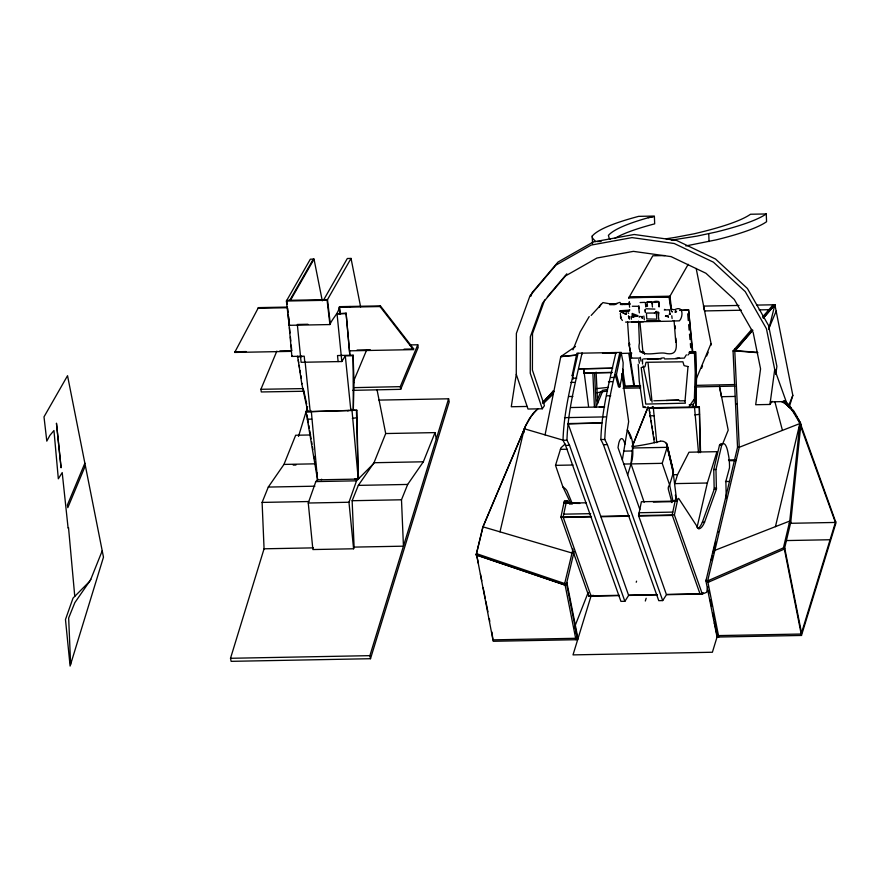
<?xml version="1.0" encoding="UTF-8"?>
<svg xmlns="http://www.w3.org/2000/svg" width="880" height="880" viewBox="0 0 880 880"><rect width="100%" height="100%" fill="white"/><g stroke="black" fill="none" stroke-linecap="round" stroke-linejoin="round"><path stroke-width="1.32" d="M527.131 406.45L511.28 406.747L516.274 374.385L516.373 333.41L530.057 295.658L555.885 265.144L591.118 245.091L632.027 237.611L674.278 243.518L713.394 262.163L745.228 291.599L766.425 328.68L774.719 369.501L786.181 401.555L770.319 401.852M353.1 355.168L353.309 410.234L354.013 382.404L353.1 355.168L337.513 355.553L338.118 361.592M695.585 351.769L695.794 406.824L696.509 378.994L695.585 351.769L689.425 351.879M612.26 372.548L583.792 373.087L583.737 368.852M583.869 370.359L588.544 406.362M652.454 307.01L651.838 302.291L647.042 302.302M657.096 594.891L628.639 595.43L624.877 601.304L620.928 601.381L565.587 445.412L563.013 440.264C563.893 410.487 571.626 381.997 578.083 353.243M624.877 601.304L569.536 445.335L566.962 440.198C567.842 410.41 575.575 381.92 582.032 353.166L582.175 353.694M707.707 586.927L706.64 592.306L702.317 594.033L666.468 594.715L662.706 600.589L658.757 600.666L603.427 444.697L600.853 439.549C601.733 409.772 609.466 381.282 615.923 352.528L615.923 352.528M662.706 600.589L607.376 444.62L604.791 439.483C605.682 409.695 613.415 381.205 619.861 352.451M553.784 391.644L545.061 434.874M672.914 500.874L669.614 484.924L662.211 463.331L667.117 447.337C668.327 444.037 664.884 441.177 661.815 441.1A5.016 3.267 -13.4 0 0 660.495 441.221M671.946 502.623L668.415 489.588A13.464 7.854 9.2 0 1 669.614 484.924L673.431 472.307L672.87 469.491M630.74 438.581A40.997 29.997 60.8 0 0 627.297 429.891A25.63 24.585 56.4 0 1 632.181 450.967L631.026 463.914L627.649 474.936M785.213 401.962L793.661 411.026L800.712 423.357L799.832 423.577L789.767 521.037L783.42 547.888L707.652 580.888L705.925 580.921L717.046 637.054L801.482 635.459L836 522.808L800.844 424.743L792.77 411.257L784.003 401.115M801.482 635.459L784.388 549.109L790.779 522.203L800.844 424.743L800.514 425.799L835.395 522.445L789.294 523.325M621.533 304.436L619.861 302.39L613.437 304.436L602.899 302.599L591.162 315.447M516.274 374.385L528.011 409.035L542.289 408.771L530.255 373.241L530.343 336.732L542.542 303.094L565.554 275.891L596.948 258.027L633.402 251.361L671.055 256.619L705.914 273.24L734.283 299.464L753.17 332.519L760.562 368.885L755.689 404.734L769.967 404.459L774.719 369.501M775.786 374.44L776.886 366.366L768.581 325.556L747.395 288.464L715.55 259.039L676.434 240.383L634.183 234.487L593.274 241.956L558.041 262.02L532.213 292.534L530.849 296.307M672.848 512.105L639.221 512.743L638.704 516.032L672.331 515.405M622.347 459.888L628.661 421.63L621.819 373.703M543.356 402.127L552.926 391.347L553.773 391.765L560.78 356.62L575.487 346.478M697.994 528.407A54.065 13.068 88.9 0 0 702.361 522.214L714.186 489.291L713.757 469.535L719.488 445.214A21.648 5.225 88.9 0 1 721.259 443.718L721.875 443.806M702.317 594.033L674.399 514.91L677.765 499.114A5.951 1.441 88.9 0 1 678.931 498.817L698.643 528.88A54.065 13.068 88.9 0 0 704.572 522.181L716.408 489.247L715.979 469.491L721.71 445.17A21.648 5.225 88.9 0 1 723.481 443.674L724.097 443.762A21.648 5.225 88.9 0 1 725.89 445.775L726.451 446.996A21.648 5.225 88.9 0 1 728.277 454.179A16.401 3.96 88.9 0 1 729.146 459.36L729.256 460.515A16.401 3.96 88.9 0 1 729.509 467.775L725.879 481.25L726.242 498.498M619.311 595.606L588.841 596.178L560.923 517.055L564.289 501.259A5.951 1.441 88.9 0 1 565.455 500.962L567.677 500.929L569.866 504.262M567.677 500.929A5.951 1.441 88.9 0 0 566.5 501.215L563.134 517.011L591.063 596.134L593.219 595.276M699.996 593.78L666.369 594.418L638.55 515.592L641.399 501.743L677.248 501.072M676.313 498.498A5.951 1.441 88.9 0 0 675.543 499.158L672.177 514.954L700.095 594.077L703.34 592.779M573.188 379.126L572.176 375.441L576.851 353.265L621.104 352.429L623.161 362.813L622.853 372.35L619.784 386.903L618.552 386.936L615.186 374.627L616.429 374.605L619.784 386.903M616.429 374.605L621.104 352.429M800.569 425.964L800.844 424.743L799.59 430.023M696.993 527.571L707.344 483.01L716.947 451.682L688.996 452.21L677.534 474.628L674.784 483.615L707.344 483.01M564.344 584.826L564.663 583.759L565.444 584.023L565.125 585.09L476.168 554.873L482.955 526.834L525.8 425.491L531.245 416.196L536.976 409.53M476.168 554.873L482.955 526.834L572.044 553.036M523.314 432.619L524.986 426.921L529.166 418.979L533.896 412.489L537.856 408.936M499.994 531.85L524.304 428.582M564.487 584.353L572.99 549.076M574.134 551.485L566.544 583.55L577.665 639.683L493.218 641.278L476.454 553.872M751.718 329.428L733.051 350.9L737.539 447.304L705.925 580.921L706.255 579.854M718.773 637.021L707.652 580.888L739.266 447.271L734.778 350.867L752.554 330.429M708.664 582.043L707.652 580.888M775.445 526.647L799.832 423.577L800.701 423.368M638.176 364.331L639.276 381.315L643.082 407.033L645.634 407.506M571.197 504.262L562.914 486.948L555.522 465.344L560.912 447.865L565.114 444.037M768.713 329.428L774.884 304.755L756.756 305.096M711.238 559.889L712.217 556.039M712.855 553.465L715.77 541.893M74.767 596.354L68.519 527.615L68.112 528.176L62.205 472.582L58.333 478.797L53.955 430.54L49.885 435.38L46.805 441.122L44 416.867L67.54 375.705L103.477 557.161L70.103 666.05L65.472 619.52L73.04 598.092L89.364 581.658M378.917 400.103L448.602 398.794L449.207 401.852L370.502 658.713L231.121 661.342L230.516 658.284L264.066 548.801L262.108 502.414L268.29 487.069L283.965 464.42L295.658 435.248L310.739 434.962M298.507 436.403L307.637 406.604M352.704 355.751L345.301 355.894L350.834 410.278L351.175 409.167M353.595 548.779L354.101 547.107L352.143 500.72L358.325 485.375L374.011 462.726L423.346 461.791L435.039 432.608L385.704 433.543L373.67 463.562L356.532 480.821L348.964 502.249L353.595 548.779L312.884 549.549L308.264 503.019L315.821 481.591L317.955 479.292M370.502 658.713L369.897 655.655L448.602 398.794M523.831 429.935L523.93 432.674M591.217 595.463L573.012 654.885L712.393 652.245L717.365 635.987L716.298 630.597M652.971 406.527L652.619 407.649L653.015 407.066L650.155 407.693M636.24 582.241L636.57 581.174M693.055 404.162L693.33 406.879L693.671 405.757M645.326 601.018L646.162 598.279M790.988 407.627L789.261 407.022L792.825 395.351L774.884 304.755L763.268 318.109M708.95 581.042L707.96 582.395L784.432 549.043L784.707 548.042L801.526 632.962M835.714 521.389L801.196 634.029L718.487 635.591M322.289 300.85L314.028 259.127L310.332 259.193L286.396 301.037L289.201 325.325L329.912 324.555C332.563 318.087 338.327 313.742 339.559 306.658L380.402 305.888L413.732 348.964L413.347 349.624L349.591 350.834M544.698 299.959L532.499 333.597L532.411 370.117L544.445 405.636L542.289 408.771M572.979 349.822L580.162 331.958L589.204 316.569M620.026 310.761L629.618 310.068M620.697 317.57L620.521 316.525L620.609 317.746M574.97 626.065L588.181 592.471M715.154 621.368L714.351 623.425L714.703 622.523M102.212 550.825L90.519 579.997L74.844 602.646L68.662 617.991L70.62 664.378M632.401 446.028L648.142 406.78L632.137 446.842M722.678 443.905L728.2 430.144L719.499 386.232M788.304 406.615L792.825 395.351M354.101 547.107L403.447 546.172L401.489 499.785L407.671 484.44L423.346 461.791M701.514 368.379L702.537 365.893M706.662 355.971L708.213 352.253M84.865 463.199L67.397 504.988L67.804 507.661L85.36 465.663M303.743 391.259L261.305 391.952L260.898 389.29L276.848 351.12M353.529 381.381L366.762 349.723M352.66 390.357L400.686 389.323L400.279 386.65L417.78 344.784L409.552 344.938M400.686 389.323L418.187 347.457L417.78 344.784M607.288 389.477L602.129 390.412L602.36 391.963L596.145 406.835L594.572 406.505M596.959 400.807L600.633 391.996L607.519 391.028M695.607 380.49L711.051 343.541M735.68 403.832L737.407 403.799M768.823 328.658L776.149 311.135M482.526 528.022L523.941 429.979M291.291 351.362L234.674 352.44L258.423 307.626L287.485 307.076M599.258 307.274L600.908 304.227M289.201 325.325L289.586 324.621M672.782 320.441L672.397 321.156L631.697 321.926M664.741 309.331L664.312 309.991L669.086 309.793M289.74 300.3L313.291 259.138M290.488 300.289L314.028 259.127M323.785 299.662L347.325 258.5L351.032 258.423L360.624 306.889M329.912 324.555L327.107 300.267L351.032 258.423M671.154 310.354L669.592 296.857L688.215 264.297M89.848 580.976L90.794 579.315M639.045 316.987L639.43 316.371M258.423 307.626L258.027 308.286L287.1 307.736M234.674 352.44L235.059 351.78L246.048 351.571M349.624 307.12L350.009 306.46M339.955 314.138L339.174 307.318L380.017 306.548L380.402 305.888M297.418 325.358L301.114 362.296L341.814 361.526L345.301 355.894M686.356 354.816L684.31 358.116L677.523 358.248M308.066 410.509L307.67 411.092L301.818 383.966L297.594 356.224M301.818 383.966L302.214 383.383M310.53 410.465L310.134 411.048L305.151 362.098M353.617 382.987L354.013 382.404M350.834 410.278L353.705 409.651M696.113 379.577L696.509 378.994M693.33 406.879L696.19 406.241M769.967 404.459L772.123 401.335M288.112 314.193L291.874 356.422L304.216 356.191L304.81 362.23M291.874 356.422L292.27 355.85M300.509 356.257L300.905 355.685M341.814 361.526L337.051 313.841L346.082 313.104L349.855 355.322L346.082 313.104M341.22 355.487L341.616 354.915M679.536 310.431L688.567 309.694L692.736 351.351L689.876 351.967M692.34 351.923L688.567 309.694M689.337 406.131L693.924 399.553M306.053 411.763L356.851 410.245L358.259 479.072L317.559 479.842L306.053 411.763L356.851 410.245M311.3 411.114L317.559 479.842M307.714 418.66L307.307 419.21L311.63 419.133M347.908 410.971L348.304 410.41M352 410.344L358.259 479.072L356.455 410.806M357.049 417.725L352.33 418.363M321.255 479.776L321.651 479.215M354.563 479.149L358.655 478.522L357.742 469.073M654.357 442.761L648.945 407.792L699.347 406.846L700.546 452.144M694.496 406.934L698.511 452.738M700.139 452.705L699.347 406.846M699.545 414.315L694.826 414.964M547.349 296.824L566.83 273.812M752.84 330.231L735.218 350.614L757.427 352.374M763.422 318.01L774.884 304.755M762.443 317.108L773.157 304.788M542.421 402.919L553.553 391.116M689.59 353.221L687.918 355.08M542.674 402.897L552.651 392.106M543.653 402.116L553.762 391.226M592.548 243.782L592.24 235.994L593.89 234.355A780.241 65.351 -2.3 0 1 633.072 217.877L638.616 216.359L654.368 216.062L648.307 217.712A764.093 63.998 -2.3 0 0 608.377 235.411L609.257 238.381A98.087 8.217 -2.3 0 0 610.379 239.206M543.664 403.315L553.333 393.954M679.8 320.32C683.034 316.69 683.507 305.602 675.323 309.375C675.95 309.694 671.297 310.167 670.835 308.242L669.02 297.143L629.266 297.627L628.65 298.353M661.034 358.952L647.757 359.26M640.112 302.555L644.886 302.357M685.828 245.949L716.32 239.833A780.241 65.351 -2.3 0 0 764.313 223.19L766.568 221.738L766.26 213.95L764.005 215.402A780.241 65.351 -2.3 0 1 716.012 232.045L696.894 236.115L671.33 240.141M675.939 358.204L679.602 358.182M588.841 596.178L590.997 595.32M799.832 423.577L739.266 447.271L737.539 447.304M714.879 550.341L789.767 521.037L790.779 522.203M789.261 407.022L790.944 407.605L790.064 407.814L783.255 401.137M790.625 408.474L791.516 408.254M791.714 409.849L792.605 409.618M792.77 411.257L793.661 411.026M793.782 412.687L794.673 412.467M794.772 414.161L795.652 413.941M795.707 415.668L796.598 415.437M796.62 417.197L797.5 416.966M797.478 418.748L798.369 418.528M798.303 420.343L799.194 420.112M799.084 421.949L799.975 421.729M660.473 441.221L653.631 442.849A164.395 107.063 -13.4 0 1 637.879 445.819L633.93 446.402M733.051 350.9L735.647 350.658M789.173 406.945L790.141 406.802M597.003 392.843L600.633 391.996M670.175 314.182L669.141 314.237L670.296 314.138M648.307 217.712L654.39 216.59L654.676 223.85A764.093 63.998 -2.3 0 0 614.647 238.491M577.005 354.926L560.78 356.62L577.071 355.113M596.442 388.597L608.432 387.376M660.176 358.446L661.408 358.402M665.401 316.206L667.953 316.646M620.378 353.463L628.771 353.221L633.842 386.056L625.174 386.243L622.677 369.193M666.226 400.466L679.008 400.103L653.796 400.785M639.474 316.8C642.84 314.82 642.422 321.673 642.191 316.393M631.796 353.144L629.431 353.21L634.535 386.045L640.64 385.913M660.187 320.782L646.525 321.112M625.603 322.113L643.533 321.706M673.838 320.98L679.492 320.837M647.361 301.719L652.025 301.631L652.542 304.117M658.537 301.477C653.466 300.542 650.397 303.391 658.218 302.06M632.313 306.262L638.473 306.295L639.353 312.862M646.041 308.792L654.896 309.1M353.628 387.651L400.279 386.65M623.48 386.529L639.529 386.177M696.289 385.363L734.701 384.538M695.156 386.947L734.943 386.089M664.609 358.963L677.413 358.699M666.006 238.766A98.087 8.217 -2.3 0 0 676.72 237.105L694.166 233.783A764.093 63.998 -2.3 0 0 750.508 214.247L766.26 213.95M597.025 241.549L601.073 241.472M665.027 255.563L652.817 255.794L628.892 297.627L669.592 296.857M286.396 301.037L327.107 300.267M629.277 296.956L669.977 296.186L671.539 309.661M610.159 304.051L616.77 303.919M620.73 303.842L629.981 303.677M609.774 304.711L615.054 304.612M620.345 304.513L629.596 304.337M738.991 305.437L703.472 306.108L704.22 309.936M337.051 313.841L345.686 313.676M680.779 310.409L688.171 310.266M704.495 310.926L741.389 310.222M759.154 309.892L770.088 309.683M665.687 315.689L667.656 315.656M297.286 324.467L307.934 324.269M646.998 320.936L656.502 320.749M279.851 350.933L291.709 350.702M357.082 350.042L370.26 349.789M404.118 349.151L413.732 348.964M297.198 356.807L301.928 356.719M734.745 348.942L736.472 348.909M602.503 353.309L616.066 353.056M689.029 352.462L695.189 352.352M661.848 358.039L664.224 357.907M643.61 358.886L658.526 358.611M583.605 372.933L612.073 372.394M572.176 375.441L573.408 375.419M572.814 378.224L576.763 378.147M610.654 377.509L614.592 377.432M570.581 382.426L574.53 382.36M608.421 381.711L612.37 381.645M568.953 396.528L572.902 396.451M606.793 395.813L610.742 395.736M734.976 396.44L721.402 396.704L719.521 387.189M599.28 407L604.703 406.901L570.812 407.539M648.538 408.353L698.94 407.407M649.803 415.811L654.115 415.734M564.498 417.659L606.276 416.867M568.128 423.94L601.942 422.939L568.051 423.577L628.529 595.133L656.997 594.594M563.013 440.264L566.962 440.198M600.853 439.549L604.791 439.483M565.587 445.412L569.536 445.335M603.427 444.697L607.376 444.62M719.488 445.214L721.71 445.17M560.417 449.361L567.259 449.229M632.918 447.986L667.117 447.337L667.348 445.852M623.546 451.132L632.181 450.967M283.965 464.42L315.48 463.826M293.216 465.091L295.955 465.036M728.497 459.932L735.35 459.8M729.058 460.724L735.911 460.592M555.522 465.344L573.056 465.014M623.623 464.057L662.211 463.331M713.757 469.535L715.979 469.491M315.821 481.591L356.532 480.821M673.42 474.705L677.534 474.628M268.29 487.069L314.886 486.189M358.325 485.375L407.671 484.44M725.494 481.503L729.597 481.426M714.417 488.169L716.639 488.125M714.186 489.291L716.408 489.247M262.108 502.414L308.704 501.534M352.143 500.72L401.489 499.785M308.264 503.019L348.964 502.249M563.97 502.227L566.192 502.194M675.235 500.126L677.457 500.082M563.772 503.217L586.168 502.788M579.766 503.437L565.994 503.173M653.367 502.04L672.452 501.677M563.816 514.162L590.711 513.656M560.923 517.055L591.382 516.483M600.71 516.307L629.178 515.768M638.55 515.592L674.399 514.91M563.299 517.462L591.547 516.923M600.875 516.747L629.343 516.208M702.361 522.214L704.572 522.181M264.066 548.801L313.401 547.866M786.698 540.562L830.093 539.737M476.608 553.685L564.817 583.583L566.544 583.55L566.874 582.494L577.984 638.627M590.953 595.848L619.201 595.309M575.652 638.297L492.943 639.859L491.931 632.049M230.516 658.284L369.897 655.655M623.986 304.425L629.761 304.326M689.953 353.221L693.572 353.166L694.496 353.87L695.233 372.757L694.243 402.996L692.813 404.712L689.227 404.789M260.898 389.29L303.336 388.597M624.118 386.661L640.53 386.397M622.985 388.234L640.772 387.948M679.393 400.84L684.86 400.774M631.796 358.116L639.529 358.094M623.073 304.447L621.731 304.425M639.848 351.692L643.863 351.901L644.611 354.233M734.778 350.867L757.911 352.693M524.381 428.791L563.497 440.297M553.773 391.622L553.069 391.017M476.124 554.928L565.125 585.09M595.672 241.571L592.471 238.084L592.24 235.994M628.056 312.708L628.661 313.379M788.997 406.769L787.457 405.438A36.091 30.921 75.8 0 0 781.572 401.621M668.008 315.722L668.382 317.416M790.053 406.725L785.103 401.874M784.971 400.994L788.645 404.998L787.765 405.218L784.146 401.115M789.987 407.715L787.875 405.339M785.114 401.005L790.944 407.605M783.42 547.888L784.432 549.043M380.017 306.548L413.347 349.624M620.598 317.911L622.369 320.452M620.84 317.317L620.323 313.368M572.451 504.02L567.259 491.502A13.464 7.854 9.2 0 0 562.914 486.948M638.913 305.833L639.298 308.616M639.826 509.421L618.013 447.601L618.772 443.212A18.414 4.455 88.9 0 1 624.932 444.18M644.149 502.238L631.026 463.914A40.997 29.997 60.8 0 0 632.302 445.489M650.628 400.312L643.203 365.926M774.84 401.61L782.441 430.386M667.062 444.433L673.486 471.57M666.732 443.784L672.562 468.204M673.431 472.307L667.304 446.6M666.27 443.179L673.244 473.055L676.456 498.685M675.334 495.143L675.95 497.75M303.6 389.84L306.669 404.052M696.179 268.433L711.337 344.982M716.947 451.682L717.409 454.036M708.356 590.48L708.884 593.142M710.204 599.786L711.513 606.419M712.833 613.063L714.142 619.707M714.659 623.238L717.354 636.856M582.032 353.166L582.153 353.793M574.772 625.878L577.467 639.496M564.817 583.583L575.938 639.716M476.982 556.567L478.324 563.299M480.458 574.09L481.789 580.822M483.12 587.565L485.254 598.356M485.793 601.051L487.927 611.831M489.258 618.574L489.797 621.269M435.039 432.608L436.304 438.955M377.014 389.631L385.704 433.543M629.189 345.169L631.532 357.929L629.156 345.026L627.55 321.717M640.343 357.28L641.003 361.163M649.363 410.278L649.781 412.764M650.199 415.25L650.661 417.945M651.112 420.64L651.563 423.335M652.025 426.03L652.476 428.725M652.938 431.42L653.389 434.115M653.84 436.81L654.302 439.505M298.254 360.096L298.694 362.681M299.134 365.277L299.574 367.862M300.014 370.447L300.454 373.032M300.894 375.617L301.334 378.202M307.076 414.931L307.505 417.417M307.934 420.002L308.396 422.697M308.847 425.392L309.298 428.087M309.76 430.782L310.211 433.477M310.673 436.172L311.124 438.867M311.575 441.562L312.037 444.257M312.488 446.952L312.95 449.647M314.083 456.379L314.545 459.074M314.996 461.769L315.447 464.464M315.909 467.159L316.36 469.854M316.811 472.549L317.273 475.244M638.77 359.568L639.375 363.154M622.391 373.142L624.294 386.243M658.977 301.829L659.087 306.955L658.658 302.423M645.898 304.26L646.162 306.394M643.841 316.03L644.303 319.803M669.504 310.156L670.01 314.435M658.878 320.067L658.009 312.741M671.781 315.755L672.089 318.461M658.35 312.147L658.713 315.271M645.326 302.72L645.81 306.977M629.354 301.675L629.673 304.381M631.07 316.525L631.378 319.22M629.618 307.23L629.09 302.401M339.559 306.658L340.186 312.114M330.286 323.851L327.492 299.596L286.781 300.366L287.254 304.403M287.716 308.451L288.189 312.488M288.651 316.536L289.113 320.573M647.031 302.093L647.515 306.372M648.054 362.78L652.069 402.204M639.914 321.948L643.005 352.858M288.651 319.572L289.047 323.598M289.454 327.635L289.993 333.003M290.389 337.04L290.796 341.066M291.203 345.103L291.731 350.471M653.389 408.265L656.755 442.717M687.687 313.852L688.292 320.606M688.655 324.665L689.139 330.077M689.513 334.136L689.997 339.548M690.36 343.607L690.723 347.666M674.08 320.65L675.763 342.243M596.123 372.152L597.63 403.293M675.268 325.886L675.4 328.614M675.829 338.129C676.808 347.545 677.655 356.4 664.499 353.122C655.369 352 635.811 359.579 639.419 342.892L638.561 321.156M594.561 372.669L596.145 406.835M592.834 372.702L594.418 406.868M708.752 233.794L709.06 241.582M642.51 359.227L642.554 364.045M672.903 473.44A10.769 7.744 13.9 0 1 673.244 473.055M718.355 532.004A26.345 6.391 88.8 0 1 718.465 531.674M632.489 315.964L632.423 317.284L634.062 317.031L632.489 315.964L632.357 313.489L632.489 315.964L638.033 315.711L633.171 313.863L632.489 315.964M629.387 343.178L629.618 345.059L629.387 343.178M688.006 366.553L684.981 401.445L685.41 403.172L645.744 404.085L641.201 367.532L644.952 366.773L646.041 362.296L682.891 361.801L684.079 365.64L688.006 366.553M625.922 313.445L626.021 314.292L625.922 313.445M676.203 312.719L676.203 312.719M629.552 309.903L628.925 311.025L629.673 309.925M675.708 311.014L676.5 311.663C674.091 311.344 675.345 313.313 675.499 311.663L676.5 311.663L675.708 311.014M672.386 311.762L671.539 311.388L672.386 311.762M625.526 313.555L626.417 313.126L625.526 313.555M629.321 317.13L628.496 316.151L629.398 318.868L628.496 316.151L629.321 317.13M620.004 311.355L624.294 311.256L620.004 311.355M56.474 423.357L61.072 467.632L56.474 423.357M655.556 312.191L656.931 311.388L655.567 312.059M636.933 316.338L634.953 316.393L636.933 316.338M620.147 311.322L625.361 313.984L620.147 311.322M628.639 311.08L625.625 311.124L628.639 311.08M654.39 313.027L646.426 313.082L646.778 318.967L656.832 319.154L656.249 313.016L654.39 313.027M612.612 368.203L578.721 368.852L612.612 368.203M645.799 407.374L643.456 407.407L645.799 407.374M658.812 312.939L658.086 312.433L658.812 312.939M645.414 312.29L645.106 309.551L645.392 312.312"/></g></svg>
